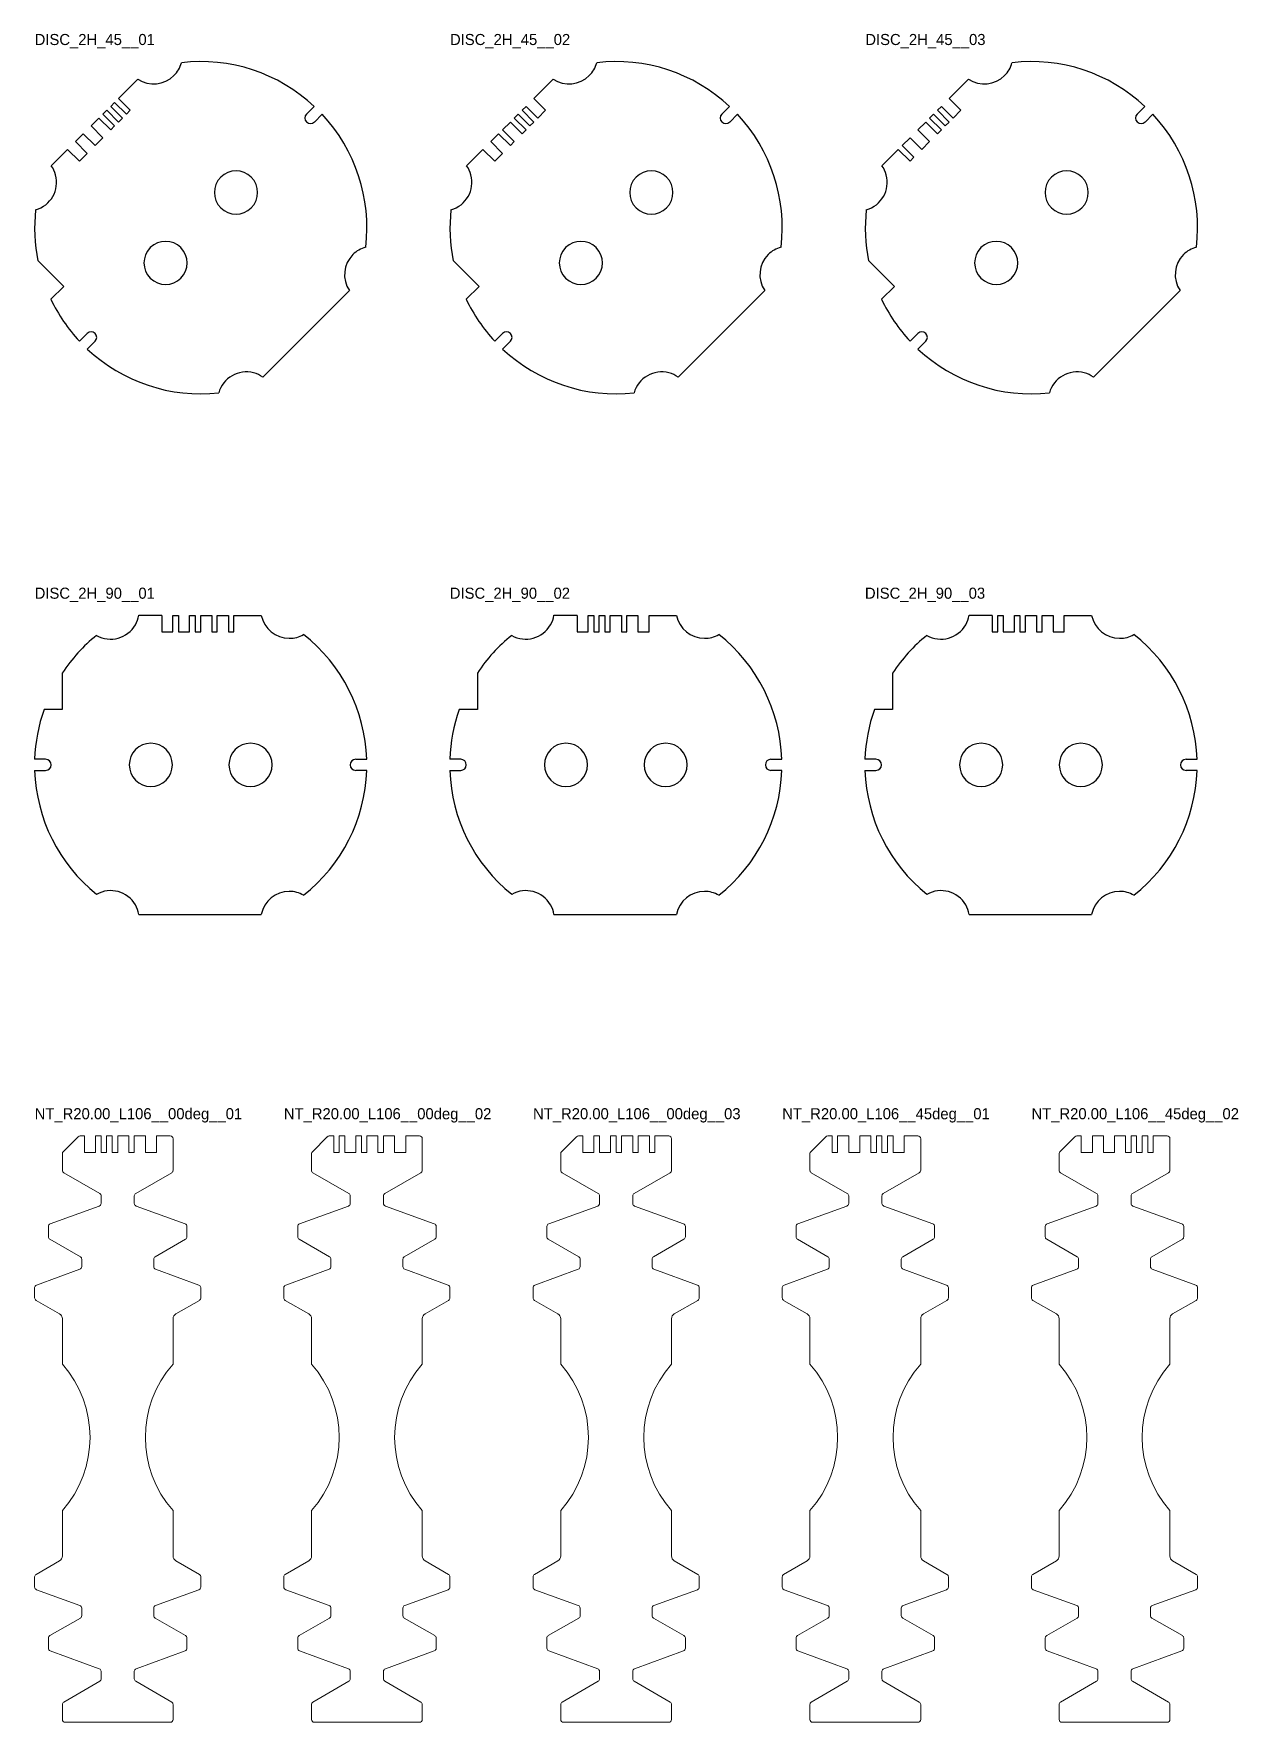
# Model space of a CAD drawing. Header units: millimetres. Extents: x 0 to 885, y -1242 to 5.
# Drawn here: x -0.2 to 217.3, y -639.7 to -334.8 of the extents above; entities that cross this region are included whole.
import ezdxf

# ---------------------------------------------------------------- set-up
doc = ezdxf.new("R2010")
doc.units = ezdxf.units.MM
for name, color, linetype in [('LABEL', 7, 'Continuous'), ('Q3_NORMAL', 3, 'Continuous'), ('Q4_MEDIUM', 4, 'Continuous'), ('Q5_HIGH', 5, 'Continuous')]:
    doc.layers.add(name, color=color, linetype=linetype)

# ---------------------------------------------------------------- blocks, each defined once
blk = doc.blocks.new('DISC_2H_45__01')
at = {"layer": 'Q3_NORMAL', "color": 3}
for p, q in [((-14.85, 23.33), (-11.35, 26.83)), ((19.09, 20.51), (20.49, 21.91)), ((21.91, 20.49), (20.51, 19.09)), ((-24.04, 14.14), (-26.99, 11.19)), ((-29.4, -5.95), (-24.75, -10.61)), ((-24.75, -10.61), (-27.07, -12.93)), ((11.19, -26.99), (26.83, -11.35)), ((-20.51, -19.09), (-21.91, -20.49)), ((-20.49, -21.91), (-19.09, -20.51))]:
    blk.add_line(p, q, dxfattribs=at)
for centre, radius, start, end in [((-8.49, 31.11), 5.15, -123.8035, -45), ((-8.49, 31.11), 5.15, -45, -14.8326), ((0, 0), 30, 46.9102, 96.713), ((19.8, 19.8), 1, 135, -45), ((0, 0), 30, -6.713, 43.0898), ((-31.19, 8.21), 5.15, -74.6572, 15), ((-31.19, 8.21), 5.15, 15, 35.4277), ((0, 0), 30, 173.7972, -168.5573), ((31.11, -8.49), 5.15, 135, -146.1965), ((31.11, -8.49), 5.15, 104.8326, 135), ((0, 0), 30, -154.4712, -136.9102), ((-19.8, -19.8), 1, 45, 135), ((-19.8, -19.8), 1, -45, 45), ((0, 0), 30, -133.0898, -83.7972), ((8.21, -31.19), 5.15, 75, 164.6572), ((8.21, -31.19), 5.15, 54.5723, 75)]:
    blk.add_arc(centre, radius, start, end, dxfattribs=at)
at = {"layer": 'Q5_HIGH', "color": 5}
for p, q in [((-16.26, 21.92), (-15.56, 22.63)), ((-14.14, 19.8), (-16.26, 21.92)), ((-15.56, 22.63), (-13.44, 20.51)), ((-12.73, 21.21), (-14.85, 23.33)), ((-19.8, 18.38), (-18.38, 19.8)), ((-17.68, 16.26), (-19.8, 18.38)), ((-18.38, 19.8), (-16.26, 17.68)), ((-17.68, 20.51), (-16.97, 21.21)), ((-15.56, 18.38), (-17.68, 20.51)), ((-16.97, 21.21), (-14.85, 19.09)), ((-16.26, 17.68), (-15.56, 18.38)), ((-14.85, 19.09), (-14.14, 19.8)), ((-13.44, 20.51), (-12.73, 21.21)), ((-22.63, 15.56), (-21.21, 16.97)), ((-20.51, 13.43), (-22.63, 15.56)), ((-21.21, 16.97), (-19.09, 14.85)), ((-19.09, 14.85), (-17.68, 16.26)), ((-24.04, 14.14), (-21.92, 12.02)), ((-21.92, 12.02), (-20.51, 13.43))]:
    blk.add_line(p, q, dxfattribs=at)
for centre, start, end in [((6.36, 6.36), -45, 135), ((6.36, 6.36), 135, -45), ((-6.36, -6.36), -45, 135), ((-6.36, -6.36), 135, -45)]:
    blk.add_arc(centre, 3.9, start, end, dxfattribs=at)
blk = doc.blocks.new('DISC_2H_45__02')
at = {"layer": 'Q3_NORMAL', "color": 3}
for p, q in [((-14.85, 23.33), (-11.35, 26.83)), ((19.09, 20.51), (20.49, 21.91)), ((21.91, 20.49), (20.51, 19.09)), ((-24.04, 14.14), (-26.99, 11.19)), ((-29.4, -5.95), (-24.75, -10.61)), ((-24.75, -10.61), (-27.07, -12.93)), ((11.19, -26.99), (26.83, -11.35)), ((-20.51, -19.09), (-21.91, -20.49)), ((-20.49, -21.91), (-19.09, -20.51))]:
    blk.add_line(p, q, dxfattribs=at)
for centre, radius, start, end in [((-8.49, 31.11), 5.15, -123.8035, -45), ((-8.49, 31.11), 5.15, -45, -14.8326), ((0, 0), 30, 46.9102, 96.713), ((19.8, 19.8), 1, 135, -45), ((0, 0), 30, -6.713, 43.0898), ((-31.19, 8.21), 5.15, -74.6572, 15), ((-31.19, 8.21), 5.15, 15, 35.4277), ((0, 0), 30, 173.7972, -168.5573), ((31.11, -8.49), 5.15, 135, -146.1965), ((31.11, -8.49), 5.15, 104.8326, 135), ((0, 0), 30, -154.4712, -136.9102), ((-19.8, -19.8), 1, 45, 135), ((-19.8, -19.8), 1, -45, 45), ((0, 0), 30, -133.0898, -83.7972), ((8.21, -31.19), 5.15, 75, 164.6572), ((8.21, -31.19), 5.15, 54.5723, 75)]:
    blk.add_arc(centre, radius, start, end, dxfattribs=at)
at = {"layer": 'Q5_HIGH', "color": 5}
for p, q in [((-16.97, 21.21), (-16.26, 21.92)), ((-16.26, 21.92), (-14.14, 19.8)), ((-12.73, 21.21), (-14.85, 23.33)), ((-20.51, 17.68), (-19.09, 19.09)), ((-19.09, 19.09), (-16.97, 16.97)), ((-18.38, 19.8), (-17.68, 20.51)), ((-16.26, 17.68), (-18.38, 19.8)), ((-17.68, 20.51), (-15.56, 18.38)), ((-14.85, 19.09), (-16.97, 21.21)), ((-15.56, 18.38), (-14.85, 19.09)), ((-14.14, 19.8), (-12.73, 21.21)), ((-22.63, 15.56), (-21.21, 16.97)), ((-20.51, 13.43), (-22.63, 15.56)), ((-21.21, 16.97), (-19.09, 14.85)), ((-18.38, 15.56), (-20.51, 17.68)), ((-19.09, 14.85), (-18.38, 15.56)), ((-16.97, 16.97), (-16.26, 17.68)), ((-24.04, 14.14), (-21.92, 12.02)), ((-21.92, 12.02), (-20.51, 13.43))]:
    blk.add_line(p, q, dxfattribs=at)
for centre, start, end in [((6.36, 6.36), -45, 135), ((6.36, 6.36), 135, -45), ((-6.36, -6.36), -45, 135), ((-6.36, -6.36), 135, -45)]:
    blk.add_arc(centre, 3.9, start, end, dxfattribs=at)
blk = doc.blocks.new('DISC_2H_45__03')
at = {"layer": 'Q3_NORMAL', "color": 3}
for p, q in [((-14.85, 23.33), (-11.35, 26.83)), ((19.09, 20.51), (20.49, 21.91)), ((21.91, 20.49), (20.51, 19.09)), ((-24.04, 14.14), (-26.99, 11.19)), ((-29.4, -5.95), (-24.75, -10.61)), ((-24.75, -10.61), (-27.07, -12.93)), ((11.19, -26.99), (26.83, -11.35)), ((-20.51, -19.09), (-21.91, -20.49)), ((-20.49, -21.91), (-19.09, -20.51))]:
    blk.add_line(p, q, dxfattribs=at)
for centre, radius, start, end in [((-8.49, 31.11), 5.15, -123.8035, -45), ((-8.49, 31.11), 5.15, -45, -14.8326), ((0, 0), 30, 46.9102, 96.713), ((19.8, 19.8), 1, 135, -45), ((0, 0), 30, -6.713, 43.0898), ((-31.19, 8.21), 5.15, -74.6572, 15), ((-31.19, 8.21), 5.15, 15, 35.4277), ((0, 0), 30, 173.7972, -168.5573), ((31.11, -8.49), 5.15, 135, -146.1965), ((31.11, -8.49), 5.15, 104.8326, 135), ((0, 0), 30, -154.4712, -136.9102), ((-19.8, -19.8), 1, 45, 135), ((-19.8, -19.8), 1, -45, 45), ((0, 0), 30, -133.0898, -83.7972), ((8.21, -31.19), 5.15, 75, 164.6572), ((8.21, -31.19), 5.15, 54.5723, 75)]:
    blk.add_arc(centre, radius, start, end, dxfattribs=at)
at = {"layer": 'Q5_HIGH', "color": 5}
for p, q in [((-16.97, 21.21), (-16.26, 21.92)), ((-16.26, 21.92), (-14.14, 19.8)), ((-12.73, 21.21), (-14.85, 23.33)), ((-20.51, 17.68), (-19.09, 19.09)), ((-19.09, 19.09), (-16.97, 16.97)), ((-18.38, 19.8), (-17.68, 20.51)), ((-16.26, 17.68), (-18.38, 19.8)), ((-17.68, 20.51), (-15.56, 18.38)), ((-14.85, 19.09), (-16.97, 21.21)), ((-15.56, 18.38), (-14.85, 19.09)), ((-14.14, 19.8), (-12.73, 21.21)), ((-23.33, 14.85), (-21.92, 16.26)), ((-21.92, 16.26), (-19.8, 14.14)), ((-18.38, 15.56), (-20.51, 17.68)), ((-19.8, 14.14), (-18.38, 15.56)), ((-16.97, 16.97), (-16.26, 17.68)), ((-24.04, 14.14), (-21.92, 12.02)), ((-21.21, 12.73), (-23.33, 14.85)), ((-21.92, 12.02), (-21.21, 12.73))]:
    blk.add_line(p, q, dxfattribs=at)
for centre, start, end in [((6.36, 6.36), -45, 135), ((6.36, 6.36), 135, -45), ((-6.36, -6.36), -45, 135), ((-6.36, -6.36), 135, -45)]:
    blk.add_arc(centre, 3.9, start, end, dxfattribs=at)
blk = doc.blocks.new('DISC_2H_90__01')
at = {"layer": 'Q3_NORMAL', "color": 3}
for p, q in [((-7, 27), (-11.17, 27)), ((6, 27), (10.95, 27)), ((-25, 16.58), (-25, 10)), ((-25, 10), (-28.28, 10)), ((-28, 1), (-29.98, 1)), ((28, 1), (29.98, 1)), ((-29.98, -1), (-28, -1)), ((29.98, -1), (28, -1)), ((-11.17, -27), (10.95, -27))]:
    blk.add_line(p, q, dxfattribs=at)
for centre, radius, start, end in [((-16.25, 27.86), 5.15, -119.6572, -30), ((-16.25, 27.86), 5.15, -30, -9.5723), ((16, 28), 5.15, -168.8035, -90), ((0, 0), 30, 128.7972, 146.4427), ((16, 28), 5.15, -90, -59.8326), ((0, 0), 30, 1.9102, 51.713), ((0, 0), 30, 160.5288, 178.0898), ((-28, 0), 1, 0, 90), ((28, 0), 1, 90, -90), ((0, 0), 30, -178.0898, -128.7972), ((-28, 0), 1, -90, 0), ((0, 0), 30, -51.713, -1.9102), ((-16.25, -27.86), 5.15, 30, 119.6572), ((16, -28), 5.15, 90, 168.8035), ((16, -28), 5.15, 59.8326, 90), ((-16.25, -27.86), 5.15, 9.5723, 30)]:
    blk.add_arc(centre, radius, start, end, dxfattribs=at)
at = {"layer": 'Q5_HIGH', "color": 5}
for p, q in [((-7, 27), (-7, 24)), ((-5, 24), (-5, 27)), ((-5, 27), (-4, 27)), ((-4, 27), (-4, 24)), ((-2, 24), (-2, 27)), ((-2, 27), (-1, 27)), ((-1, 27), (-1, 24)), ((0, 24), (0, 27)), ((0, 27), (2, 27)), ((2, 27), (2, 24)), ((3, 24), (3, 27)), ((3, 27), (5, 27)), ((5, 27), (5, 24)), ((6, 24), (6, 27)), ((-7, 24), (-5, 24)), ((-4, 24), (-2, 24)), ((-1, 24), (0, 24)), ((2, 24), (3, 24)), ((5, 24), (6, 24))]:
    blk.add_line(p, q, dxfattribs=at)
for centre, start, end in [((-9, 0), 90, -90), ((-9, 0), -90, 90), ((9, 0), 90, -90), ((9, 0), -90, 90)]:
    blk.add_arc(centre, 3.9, start, end, dxfattribs=at)
blk = doc.blocks.new('DISC_2H_90__02')
at = {"layer": 'Q3_NORMAL', "color": 3}
for p, q in [((-7, 27), (-11.17, 27)), ((6, 27), (10.95, 27)), ((-25, 16.58), (-25, 10)), ((-25, 10), (-28.28, 10)), ((-28, 1), (-29.98, 1)), ((28, 1), (29.98, 1)), ((-29.98, -1), (-28, -1)), ((29.98, -1), (28, -1)), ((-11.17, -27), (10.95, -27))]:
    blk.add_line(p, q, dxfattribs=at)
for centre, radius, start, end in [((-16.25, 27.86), 5.15, -119.6572, -30), ((-16.25, 27.86), 5.15, -30, -9.5723), ((16, 28), 5.15, -168.8035, -90), ((0, 0), 30, 128.7972, 146.4427), ((16, 28), 5.15, -90, -59.8326), ((0, 0), 30, 1.9102, 51.713), ((0, 0), 30, 160.5288, 178.0898), ((-28, 0), 1, 0, 90), ((28, 0), 1, 90, -90), ((0, 0), 30, -178.0898, -128.7972), ((-28, 0), 1, -90, 0), ((0, 0), 30, -51.713, -1.9102), ((-16.25, -27.86), 5.15, 30, 119.6572), ((16, -28), 5.15, 90, 168.8035), ((16, -28), 5.15, 59.8326, 90), ((-16.25, -27.86), 5.15, 9.5723, 30)]:
    blk.add_arc(centre, radius, start, end, dxfattribs=at)
at = {"layer": 'Q5_HIGH', "color": 5}
for p, q in [((-7, 27), (-7, 24)), ((-5, 24), (-5, 27)), ((-5, 27), (-4, 27)), ((-4, 27), (-4, 24)), ((-3, 24), (-3, 27)), ((-3, 27), (-2, 27)), ((-2, 27), (-2, 24)), ((-1, 24), (-1, 27)), ((-1, 27), (1, 27)), ((1, 27), (1, 24)), ((2, 24), (2, 27)), ((2, 27), (4, 27)), ((4, 27), (4, 24)), ((6, 24), (6, 27)), ((-7, 24), (-5, 24)), ((-4, 24), (-3, 24)), ((-2, 24), (-1, 24)), ((1, 24), (2, 24)), ((4, 24), (6, 24))]:
    blk.add_line(p, q, dxfattribs=at)
for centre, start, end in [((-9, 0), 90, -90), ((-9, 0), -90, 90), ((9, 0), 90, -90), ((9, 0), -90, 90)]:
    blk.add_arc(centre, 3.9, start, end, dxfattribs=at)
blk = doc.blocks.new('DISC_2H_90__03')
at = {"layer": 'Q3_NORMAL', "color": 3}
for p, q in [((-7, 27), (-11.17, 27)), ((6, 27), (10.95, 27)), ((-25, 16.58), (-25, 10)), ((-25, 10), (-28.28, 10)), ((-28, 1), (-29.98, 1)), ((28, 1), (29.98, 1)), ((-29.98, -1), (-28, -1)), ((29.98, -1), (28, -1)), ((-11.17, -27), (10.95, -27))]:
    blk.add_line(p, q, dxfattribs=at)
for centre, radius, start, end in [((-16.25, 27.86), 5.15, -119.6572, -30), ((-16.25, 27.86), 5.15, -30, -9.5723), ((16, 28), 5.15, -168.8035, -90), ((0, 0), 30, 128.7972, 146.4427), ((16, 28), 5.15, -90, -59.8326), ((0, 0), 30, 1.9102, 51.713), ((0, 0), 30, 160.5288, 178.0898), ((-28, 0), 1, 0, 90), ((28, 0), 1, 90, -90), ((0, 0), 30, -178.0898, -128.7972), ((-28, 0), 1, -90, 0), ((0, 0), 30, -51.713, -1.9102), ((-16.25, -27.86), 5.15, 30, 119.6572), ((16, -28), 5.15, 90, 168.8035), ((16, -28), 5.15, 59.8326, 90), ((-16.25, -27.86), 5.15, 9.5723, 30)]:
    blk.add_arc(centre, radius, start, end, dxfattribs=at)
at = {"layer": 'Q5_HIGH', "color": 5}
for p, q in [((-7, 27), (-7, 24)), ((-6, 24), (-6, 27)), ((-6, 27), (-5, 27)), ((-5, 27), (-5, 24)), ((-3, 24), (-3, 27)), ((-3, 27), (-2, 27)), ((-2, 27), (-2, 24)), ((-1, 24), (-1, 27)), ((-1, 27), (1, 27)), ((1, 27), (1, 24)), ((2, 24), (2, 27)), ((2, 27), (4, 27)), ((4, 27), (4, 24)), ((6, 24), (6, 27)), ((-7, 24), (-6, 24)), ((-5, 24), (-3, 24)), ((-2, 24), (-1, 24)), ((1, 24), (2, 24)), ((4, 24), (6, 24))]:
    blk.add_line(p, q, dxfattribs=at)
for centre, start, end in [((-9, 0), 90, -90), ((-9, 0), -90, 90), ((9, 0), 90, -90), ((9, 0), -90, 90)]:
    blk.add_arc(centre, 3.9, start, end, dxfattribs=at)
blk = doc.blocks.new('NT_R20.00_L106__00deg__01')
at = {"layer": 'Q3_NORMAL', "color": 3, "lineweight": 13}
for p, q in [((-9.85, 50.09), (-7.15, 52.8)), ((-6.79, 52.94), (-6, 52.94)), ((7, 52.94), (9.5, 52.94))]:
    blk.add_line(p, q, dxfattribs=at)
at = {"layer": 'Q3_NORMAL', "color": 3, "linetype": 'Continuous', "lineweight": 13}
for p, q in [((10, 52.44), (10, 46.73)), ((-10, 49.74), (-10, 46.73)), ((-3.33, 40.28), (-12.17, 37.06)), ((-3, 42.11), (-3, 40.75)), ((3, 42.11), (3, 40.75)), ((3.33, 40.28), (12.17, 37.06)), ((-12.5, 36.59), (-12.5, 34.73)), ((12.5, 36.59), (12.5, 34.73)), ((-6.5, 30.69), (-6.5, 29.33)), ((6.5, 30.69), (6.5, 29.33)), ((-6.83, 28.86), (-14.67, 26.01)), ((6.83, 28.86), (14.67, 26.01)), ((-15, 25.54), (-15, 23.68)), ((15, 25.54), (15, 23.68)), ((-15, -28.54), (-15, -26.68)), ((15, -28.54), (15, -26.68)), ((-6.83, -31.86), (-14.67, -29.01)), ((6.83, -31.86), (14.67, -29.01)), ((-6.5, -33.69), (-6.5, -32.33)), ((6.5, -33.69), (6.5, -32.33)), ((-12.5, -39.59), (-12.5, -37.73)), ((12.5, -39.59), (12.5, -37.73)), ((-3.33, -43.28), (-12.17, -40.06)), ((3.33, -43.28), (12.17, -40.06)), ((-3, -45.11), (-3, -43.75)), ((3, -45.11), (3, -43.75)), ((-10, -52.44), (-10, -49.73)), ((10, -52.44), (10, -49.73)), ((9.5, -52.94), (-9.5, -52.94))]:
    blk.add_line(p, q, dxfattribs=at)
at = {"layer": 'Q3_NORMAL', "color": 3, "lineweight": 13}
for centre, start, end in [((-6.79, 52.44), 90, 135), ((9.5, 52.44), 0, 90), ((-9.5, 49.74), 135, 180)]:
    blk.add_arc(centre, 0.5, start, end, dxfattribs=at)
at = {"layer": 'Q3_NORMAL', "color": 3, "linetype": 'Continuous', "lineweight": 13}
for centre, start, end in [((-9.5, 46.73), 180, -120), ((9.5, 46.73), -60, 0), ((-3.5, 40.75), -70, 0), ((-3.5, 42.11), 0, 60), ((3.5, 42.11), 120, 180), ((3.5, 40.75), 180, -110), ((-12, 36.59), 110, 180), ((12, 36.59), 0, 70), ((-12, 34.73), 180, -120), ((12, 34.73), -60, 0), ((-7, 30.69), 0, 60), ((7, 30.69), 120, 180), ((-7, 29.33), -70, 0), ((7, 29.33), 180, -110), ((-14.5, 25.54), 110, 180), ((14.5, 25.54), 0, 70), ((-14.5, 23.68), 180, -120), ((14.5, 23.68), -60, 0), ((-14.5, -26.68), 120, 180), ((14.5, -26.68), 0, 60), ((-14.5, -28.54), 180, -110), ((14.5, -28.54), -70, 0), ((-7, -32.33), 0, 70), ((7, -32.33), 110, 180), ((-7, -33.69), -60, 0), ((7, -33.69), 180, -120), ((-12, -37.73), 120, 180), ((-12, -39.59), 180, -110), ((12, -39.59), -70, 0), ((12, -37.73), 0, 60), ((-3.5, -43.75), 0, 70), ((-3.5, -45.11), -60, 0), ((3.5, -43.75), 110, 180), ((3.5, -45.11), 180, -120), ((-9.5, -49.73), 120, 180), ((9.5, -49.73), 0, 60), ((-9.5, -52.44), 180, -90), ((9.5, -52.44), -90, 0)]:
    blk.add_arc(centre, 0.5, start, end, dxfattribs=at)
at = {"layer": 'Q4_MEDIUM', "color": 4, "linetype": 'Continuous', "lineweight": 13}
for p, q in [((-9.75, 46.3), (-3.25, 42.55)), ((9.75, 46.3), (3.25, 42.55)), ((-12.25, 34.3), (-6.75, 31.12)), ((12.25, 34.3), (6.75, 31.12)), ((-14.75, 23.24), (-10.5, 20.79)), ((14.75, 23.24), (10.5, 20.79)), ((-10, 19.92), (-10, 11.73)), ((10, 19.92), (10, 11.73)), ((-10, -22.92), (-10, -14.73)), ((10, -22.92), (10, -14.73)), ((-14.75, -26.24), (-10.5, -23.79)), ((14.75, -26.24), (10.5, -23.79)), ((-12.25, -37.3), (-6.75, -34.12)), ((12.25, -37.3), (6.75, -34.12)), ((-9.75, -49.3), (-3.25, -45.55)), ((9.75, -49.3), (3.25, -45.55))]:
    blk.add_line(p, q, dxfattribs=at)
for centre, start, end in [((-11, 19.92), 0, 60), ((11, 19.92), 120, 180), ((-11, -22.92), -60, 0), ((11, -22.92), 180, -120)]:
    blk.add_arc(centre, 1, start, end, dxfattribs=at)
at = {"layer": 'Q5_HIGH', "color": 5, "lineweight": 13}
for p, q in [((-6, 52.94), (-6, 49.94)), ((-4, 52.94), (-3, 52.94)), ((-4, 49.94), (-4, 52.94)), ((-3, 52.94), (-3, 49.94)), ((-2, 52.94), (-1, 52.94)), ((-2, 49.94), (-2, 52.94)), ((-1, 52.94), (-1, 49.94)), ((0, 52.94), (2, 52.94)), ((0, 49.94), (0, 52.94)), ((2, 52.94), (2, 49.94)), ((3, 49.94), (3, 52.94)), ((3, 52.94), (5, 52.94)), ((5, 52.94), (5, 49.94)), ((7, 49.94), (7, 52.94)), ((-6, 49.94), (-4, 49.94)), ((-3, 49.94), (-2, 49.94)), ((-1, 49.94), (0, 49.94)), ((2, 49.94), (3, 49.94)), ((5, 49.94), (7, 49.94))]:
    blk.add_line(p, q, dxfattribs=at)
at = {"layer": 'Q5_HIGH', "color": 5, "linetype": 'Continuous', "lineweight": 13}
for centre, start, end in [((-25, -1.5), -41.4096, 41.4096), ((25, -1.5), 138.5904, -138.5904)]:
    blk.add_arc(centre, 20, start, end, dxfattribs=at)
blk = doc.blocks.new('NT_R20.00_L106__00deg__02')
at = {"layer": 'Q3_NORMAL', "color": 3, "lineweight": 13}
for p, q in [((-9.85, 50.09), (-7.15, 52.8)), ((-6.79, 52.94), (-6, 52.94)), ((7, 52.94), (9.5, 52.94))]:
    blk.add_line(p, q, dxfattribs=at)
at = {"layer": 'Q3_NORMAL', "color": 3, "linetype": 'Continuous', "lineweight": 13}
for p, q in [((10, 52.44), (10, 46.73)), ((-10, 49.74), (-10, 46.73)), ((-3.33, 40.28), (-12.17, 37.06)), ((-3, 42.11), (-3, 40.75)), ((3, 42.11), (3, 40.75)), ((3.33, 40.28), (12.17, 37.06)), ((-12.5, 36.59), (-12.5, 34.73)), ((12.5, 36.59), (12.5, 34.73)), ((-6.5, 30.69), (-6.5, 29.33)), ((6.5, 30.69), (6.5, 29.33)), ((-6.83, 28.86), (-14.67, 26.01)), ((6.83, 28.86), (14.67, 26.01)), ((-15, 25.54), (-15, 23.68)), ((15, 25.54), (15, 23.68)), ((-15, -28.54), (-15, -26.68)), ((15, -28.54), (15, -26.68)), ((-6.83, -31.86), (-14.67, -29.01)), ((6.83, -31.86), (14.67, -29.01)), ((-6.5, -33.69), (-6.5, -32.33)), ((6.5, -33.69), (6.5, -32.33)), ((-12.5, -39.59), (-12.5, -37.73)), ((12.5, -39.59), (12.5, -37.73)), ((-3.33, -43.28), (-12.17, -40.06)), ((3.33, -43.28), (12.17, -40.06)), ((-3, -45.11), (-3, -43.75)), ((3, -45.11), (3, -43.75)), ((-10, -52.44), (-10, -49.73)), ((10, -52.44), (10, -49.73)), ((9.5, -52.94), (-9.5, -52.94))]:
    blk.add_line(p, q, dxfattribs=at)
at = {"layer": 'Q3_NORMAL', "color": 3, "lineweight": 13}
for centre, start, end in [((-6.79, 52.44), 90, 135), ((9.5, 52.44), 0, 90), ((-9.5, 49.74), 135, 180)]:
    blk.add_arc(centre, 0.5, start, end, dxfattribs=at)
at = {"layer": 'Q3_NORMAL', "color": 3, "linetype": 'Continuous', "lineweight": 13}
for centre, start, end in [((-9.5, 46.73), 180, -120), ((9.5, 46.73), -60, 0), ((-3.5, 40.75), -70, 0), ((-3.5, 42.11), 0, 60), ((3.5, 42.11), 120, 180), ((3.5, 40.75), 180, -110), ((-12, 36.59), 110, 180), ((12, 36.59), 0, 70), ((-12, 34.73), 180, -120), ((12, 34.73), -60, 0), ((-7, 30.69), 0, 60), ((7, 30.69), 120, 180), ((-7, 29.33), -70, 0), ((7, 29.33), 180, -110), ((-14.5, 25.54), 110, 180), ((14.5, 25.54), 0, 70), ((-14.5, 23.68), 180, -120), ((14.5, 23.68), -60, 0), ((-14.5, -26.68), 120, 180), ((14.5, -26.68), 0, 60), ((-14.5, -28.54), 180, -110), ((14.5, -28.54), -70, 0), ((-7, -32.33), 0, 70), ((7, -32.33), 110, 180), ((-7, -33.69), -60, 0), ((7, -33.69), 180, -120), ((-12, -37.73), 120, 180), ((-12, -39.59), 180, -110), ((12, -39.59), -70, 0), ((12, -37.73), 0, 60), ((-3.5, -43.75), 0, 70), ((-3.5, -45.11), -60, 0), ((3.5, -43.75), 110, 180), ((3.5, -45.11), 180, -120), ((-9.5, -49.73), 120, 180), ((9.5, -49.73), 0, 60), ((-9.5, -52.44), 180, -90), ((9.5, -52.44), -90, 0)]:
    blk.add_arc(centre, 0.5, start, end, dxfattribs=at)
at = {"layer": 'Q4_MEDIUM', "color": 4, "linetype": 'Continuous', "lineweight": 13}
for p, q in [((-9.75, 46.3), (-3.25, 42.55)), ((9.75, 46.3), (3.25, 42.55)), ((-12.25, 34.3), (-6.75, 31.12)), ((12.25, 34.3), (6.75, 31.12)), ((-14.75, 23.24), (-10.5, 20.79)), ((14.75, 23.24), (10.5, 20.79)), ((-10, 19.92), (-10, 11.73)), ((10, 19.92), (10, 11.73)), ((-10, -22.92), (-10, -14.73)), ((10, -22.92), (10, -14.73)), ((-14.75, -26.24), (-10.5, -23.79)), ((14.75, -26.24), (10.5, -23.79)), ((-12.25, -37.3), (-6.75, -34.12)), ((12.25, -37.3), (6.75, -34.12)), ((-9.75, -49.3), (-3.25, -45.55)), ((9.75, -49.3), (3.25, -45.55))]:
    blk.add_line(p, q, dxfattribs=at)
for centre, start, end in [((-11, 19.92), 0, 60), ((11, 19.92), 120, 180), ((-11, -22.92), -60, 0), ((11, -22.92), 180, -120)]:
    blk.add_arc(centre, 1, start, end, dxfattribs=at)
at = {"layer": 'Q5_HIGH', "color": 5, "lineweight": 13}
for p, q in [((-6, 52.94), (-6, 49.94)), ((-5, 49.94), (-5, 52.94)), ((-5, 52.94), (-4, 52.94)), ((-4, 52.94), (-4, 49.94)), ((-2, 49.94), (-2, 52.94)), ((-2, 52.94), (-1, 52.94)), ((-1, 52.94), (-1, 49.94)), ((0, 49.94), (0, 52.94)), ((0, 52.94), (2, 52.94)), ((2, 52.94), (2, 49.94)), ((3, 49.94), (3, 52.94)), ((3, 52.94), (5, 52.94)), ((5, 52.94), (5, 49.94)), ((7, 49.94), (7, 52.94)), ((-6, 49.94), (-5, 49.94)), ((-4, 49.94), (-2, 49.94)), ((-1, 49.94), (0, 49.94)), ((2, 49.94), (3, 49.94)), ((5, 49.94), (7, 49.94))]:
    blk.add_line(p, q, dxfattribs=at)
at = {"layer": 'Q5_HIGH', "color": 5, "linetype": 'Continuous', "lineweight": 13}
for centre, start, end in [((-25, -1.5), -41.4096, 41.4096), ((25, -1.5), 138.5904, -138.5904)]:
    blk.add_arc(centre, 20, start, end, dxfattribs=at)
blk = doc.blocks.new('NT_R20.00_L106__00deg__03')
at = {"layer": 'Q3_NORMAL', "color": 3, "lineweight": 13}
for p, q in [((-9.85, 50.09), (-7.15, 52.8)), ((-6.79, 52.94), (-6, 52.94)), ((7, 52.94), (9.5, 52.94))]:
    blk.add_line(p, q, dxfattribs=at)
at = {"layer": 'Q3_NORMAL', "color": 3, "linetype": 'Continuous', "lineweight": 13}
for p, q in [((10, 52.44), (10, 46.73)), ((-10, 49.74), (-10, 46.73)), ((-3.33, 40.28), (-12.17, 37.06)), ((-3, 42.11), (-3, 40.75)), ((3, 42.11), (3, 40.75)), ((3.33, 40.28), (12.17, 37.06)), ((-12.5, 36.59), (-12.5, 34.73)), ((12.5, 36.59), (12.5, 34.73)), ((-6.5, 30.69), (-6.5, 29.33)), ((6.5, 30.69), (6.5, 29.33)), ((-6.83, 28.86), (-14.67, 26.01)), ((6.83, 28.86), (14.67, 26.01)), ((-15, 25.54), (-15, 23.68)), ((15, 25.54), (15, 23.68)), ((-15, -28.54), (-15, -26.68)), ((15, -28.54), (15, -26.68)), ((-6.83, -31.86), (-14.67, -29.01)), ((6.83, -31.86), (14.67, -29.01)), ((-6.5, -33.69), (-6.5, -32.33)), ((6.5, -33.69), (6.5, -32.33)), ((-12.5, -39.59), (-12.5, -37.73)), ((12.5, -39.59), (12.5, -37.73)), ((-3.33, -43.28), (-12.17, -40.06)), ((3.33, -43.28), (12.17, -40.06)), ((-3, -45.11), (-3, -43.75)), ((3, -45.11), (3, -43.75)), ((-10, -52.44), (-10, -49.73)), ((10, -52.44), (10, -49.73)), ((9.5, -52.94), (-9.5, -52.94))]:
    blk.add_line(p, q, dxfattribs=at)
at = {"layer": 'Q3_NORMAL', "color": 3, "lineweight": 13}
for centre, start, end in [((-6.79, 52.44), 90, 135), ((9.5, 52.44), 0, 90), ((-9.5, 49.74), 135, 180)]:
    blk.add_arc(centre, 0.5, start, end, dxfattribs=at)
at = {"layer": 'Q3_NORMAL', "color": 3, "linetype": 'Continuous', "lineweight": 13}
for centre, start, end in [((-9.5, 46.73), 180, -120), ((9.5, 46.73), -60, 0), ((-3.5, 40.75), -70, 0), ((-3.5, 42.11), 0, 60), ((3.5, 42.11), 120, 180), ((3.5, 40.75), 180, -110), ((-12, 36.59), 110, 180), ((12, 36.59), 0, 70), ((-12, 34.73), 180, -120), ((12, 34.73), -60, 0), ((-7, 30.69), 0, 60), ((7, 30.69), 120, 180), ((-7, 29.33), -70, 0), ((7, 29.33), 180, -110), ((-14.5, 25.54), 110, 180), ((14.5, 25.54), 0, 70), ((-14.5, 23.68), 180, -120), ((14.5, 23.68), -60, 0), ((-14.5, -26.68), 120, 180), ((14.5, -26.68), 0, 60), ((-14.5, -28.54), 180, -110), ((14.5, -28.54), -70, 0), ((-7, -32.33), 0, 70), ((7, -32.33), 110, 180), ((-7, -33.69), -60, 0), ((7, -33.69), 180, -120), ((-12, -37.73), 120, 180), ((-12, -39.59), 180, -110), ((12, -39.59), -70, 0), ((12, -37.73), 0, 60), ((-3.5, -43.75), 0, 70), ((-3.5, -45.11), -60, 0), ((3.5, -43.75), 110, 180), ((3.5, -45.11), 180, -120), ((-9.5, -49.73), 120, 180), ((9.5, -49.73), 0, 60), ((-9.5, -52.44), 180, -90), ((9.5, -52.44), -90, 0)]:
    blk.add_arc(centre, 0.5, start, end, dxfattribs=at)
at = {"layer": 'Q4_MEDIUM', "color": 4, "linetype": 'Continuous', "lineweight": 13}
for p, q in [((-9.75, 46.3), (-3.25, 42.55)), ((9.75, 46.3), (3.25, 42.55)), ((-12.25, 34.3), (-6.75, 31.12)), ((12.25, 34.3), (6.75, 31.12)), ((-14.75, 23.24), (-10.5, 20.79)), ((14.75, 23.24), (10.5, 20.79)), ((-10, 19.92), (-10, 11.73)), ((10, 19.92), (10, 11.73)), ((-10, -22.92), (-10, -14.73)), ((10, -22.92), (10, -14.73)), ((-14.75, -26.24), (-10.5, -23.79)), ((14.75, -26.24), (10.5, -23.79)), ((-12.25, -37.3), (-6.75, -34.12)), ((12.25, -37.3), (6.75, -34.12)), ((-9.75, -49.3), (-3.25, -45.55)), ((9.75, -49.3), (3.25, -45.55))]:
    blk.add_line(p, q, dxfattribs=at)
for centre, start, end in [((-11, 19.92), 0, 60), ((11, 19.92), 120, 180), ((-11, -22.92), -60, 0), ((11, -22.92), 180, -120)]:
    blk.add_arc(centre, 1, start, end, dxfattribs=at)
at = {"layer": 'Q5_HIGH', "color": 5, "lineweight": 13}
for p, q in [((-6, 52.94), (-6, 49.94)), ((-4, 49.94), (-4, 52.94)), ((-4, 52.94), (-3, 52.94)), ((-3, 52.94), (-3, 49.94)), ((-1, 49.94), (-1, 52.94)), ((-1, 52.94), (0, 52.94)), ((0, 52.94), (0, 49.94)), ((1, 49.94), (1, 52.94)), ((1, 52.94), (3, 52.94)), ((3, 52.94), (3, 49.94)), ((4, 52.94), (6, 52.94)), ((4, 49.94), (4, 52.94)), ((6, 52.94), (6, 49.94)), ((7, 49.94), (7, 52.94)), ((-6, 49.94), (-4, 49.94)), ((-3, 49.94), (-1, 49.94)), ((0, 49.94), (1, 49.94)), ((3, 49.94), (4, 49.94)), ((6, 49.94), (7, 49.94))]:
    blk.add_line(p, q, dxfattribs=at)
at = {"layer": 'Q5_HIGH', "color": 5, "linetype": 'Continuous', "lineweight": 13}
for centre, start, end in [((-25, -1.5), -41.4096, 41.4096), ((25, -1.5), 138.5904, -138.5904)]:
    blk.add_arc(centre, 20, start, end, dxfattribs=at)
blk = doc.blocks.new('NT_R20.00_L106__45deg__01')
at = {"layer": 'Q3_NORMAL', "color": 3, "lineweight": 13}
for p, q in [((-9.85, 50.09), (-7.15, 52.8)), ((-6.79, 52.94), (-6, 52.94)), ((7, 52.94), (9.5, 52.94))]:
    blk.add_line(p, q, dxfattribs=at)
at = {"layer": 'Q3_NORMAL', "color": 3, "linetype": 'Continuous', "lineweight": 13}
for p, q in [((10, 52.44), (10, 46.73)), ((-10, 49.74), (-10, 46.73)), ((-3.33, 40.28), (-12.17, 37.06)), ((-3, 42.11), (-3, 40.75)), ((3, 42.11), (3, 40.75)), ((3.33, 40.28), (12.17, 37.06)), ((-12.5, 36.59), (-12.5, 34.73)), ((12.5, 36.59), (12.5, 34.73)), ((-6.5, 30.69), (-6.5, 29.33)), ((6.5, 30.69), (6.5, 29.33)), ((-6.83, 28.86), (-14.67, 26.01)), ((6.83, 28.86), (14.67, 26.01)), ((-15, 25.54), (-15, 23.68)), ((15, 25.54), (15, 23.68)), ((-15, -28.54), (-15, -26.68)), ((15, -28.54), (15, -26.68)), ((-6.83, -31.86), (-14.67, -29.01)), ((6.83, -31.86), (14.67, -29.01)), ((-6.5, -33.69), (-6.5, -32.33)), ((6.5, -33.69), (6.5, -32.33)), ((-12.5, -39.59), (-12.5, -37.73)), ((12.5, -39.59), (12.5, -37.73)), ((-3.33, -43.28), (-12.17, -40.06)), ((3.33, -43.28), (12.17, -40.06)), ((-3, -45.11), (-3, -43.75)), ((3, -45.11), (3, -43.75)), ((-10, -52.44), (-10, -49.73)), ((10, -52.44), (10, -49.73)), ((9.5, -52.94), (-9.5, -52.94))]:
    blk.add_line(p, q, dxfattribs=at)
at = {"layer": 'Q3_NORMAL', "color": 3, "lineweight": 13}
for centre, start, end in [((-6.79, 52.44), 90, 135), ((9.5, 52.44), 0, 90), ((-9.5, 49.74), 135, 180)]:
    blk.add_arc(centre, 0.5, start, end, dxfattribs=at)
at = {"layer": 'Q3_NORMAL', "color": 3, "linetype": 'Continuous', "lineweight": 13}
for centre, start, end in [((-9.5, 46.73), 180, -120), ((9.5, 46.73), -60, 0), ((-3.5, 40.75), -70, 0), ((-3.5, 42.11), 0, 60), ((3.5, 42.11), 120, 180), ((3.5, 40.75), 180, -110), ((-12, 36.59), 110, 180), ((12, 36.59), 0, 70), ((-12, 34.73), 180, -120), ((12, 34.73), -60, 0), ((-7, 30.69), 0, 60), ((7, 30.69), 120, 180), ((-7, 29.33), -70, 0), ((7, 29.33), 180, -110), ((-14.5, 25.54), 110, 180), ((14.5, 25.54), 0, 70), ((-14.5, 23.68), 180, -120), ((14.5, 23.68), -60, 0), ((-14.5, -26.68), 120, 180), ((14.5, -26.68), 0, 60), ((-14.5, -28.54), 180, -110), ((14.5, -28.54), -70, 0), ((-7, -32.33), 0, 70), ((7, -32.33), 110, 180), ((-7, -33.69), -60, 0), ((7, -33.69), 180, -120), ((-12, -37.73), 120, 180), ((-12, -39.59), 180, -110), ((12, -39.59), -70, 0), ((12, -37.73), 0, 60), ((-3.5, -43.75), 0, 70), ((-3.5, -45.11), -60, 0), ((3.5, -43.75), 110, 180), ((3.5, -45.11), 180, -120), ((-9.5, -49.73), 120, 180), ((9.5, -49.73), 0, 60), ((-9.5, -52.44), 180, -90), ((9.5, -52.44), -90, 0)]:
    blk.add_arc(centre, 0.5, start, end, dxfattribs=at)
at = {"layer": 'Q4_MEDIUM', "color": 4, "linetype": 'Continuous', "lineweight": 13}
for p, q in [((-9.75, 46.3), (-3.25, 42.55)), ((9.75, 46.3), (3.25, 42.55)), ((-12.25, 34.3), (-6.75, 31.12)), ((12.25, 34.3), (6.75, 31.12)), ((-14.75, 23.24), (-10.5, 20.79)), ((14.75, 23.24), (10.5, 20.79)), ((-10, 19.92), (-10, 11.73)), ((10, 19.92), (10, 11.73)), ((-10, -22.92), (-10, -14.73)), ((10, -22.92), (10, -14.73)), ((-14.75, -26.24), (-10.5, -23.79)), ((14.75, -26.24), (10.5, -23.79)), ((-12.25, -37.3), (-6.75, -34.13)), ((12.25, -37.3), (6.75, -34.13)), ((-9.75, -49.3), (-3.25, -45.55)), ((9.75, -49.3), (3.25, -45.55))]:
    blk.add_line(p, q, dxfattribs=at)
for centre, start, end in [((-11, 19.92), 0, 60), ((11, 19.92), 120, 180), ((-11, -22.92), -60, 0), ((11, -22.92), 180, -120)]:
    blk.add_arc(centre, 1, start, end, dxfattribs=at)
at = {"layer": 'Q5_HIGH', "color": 5, "lineweight": 13}
for p, q in [((-6, 52.94), (-6, 49.94)), ((-5, 49.94), (-5, 52.94)), ((-5, 52.94), (-3, 52.94)), ((-3, 52.94), (-3, 49.94)), ((-1, 49.94), (-1, 52.94)), ((-1, 52.94), (1, 52.94)), ((1, 52.94), (1, 49.94)), ((2, 49.94), (2, 52.94)), ((2, 52.94), (3, 52.94)), ((3, 52.94), (3, 49.94)), ((4, 49.94), (4, 52.94)), ((4, 52.94), (5, 52.94)), ((5, 52.94), (5, 49.94)), ((7, 49.94), (7, 52.94)), ((-6, 49.94), (-5, 49.94)), ((-3, 49.94), (-1, 49.94)), ((1, 49.94), (2, 49.94)), ((3, 49.94), (4, 49.94)), ((5, 49.94), (7, 49.94))]:
    blk.add_line(p, q, dxfattribs=at)
at = {"layer": 'Q5_HIGH', "color": 5, "linetype": 'Continuous', "lineweight": 13}
for centre, start, end in [((-25, -1.5), -41.4096, 41.4096), ((25, -1.5), 138.5904, -138.5904)]:
    blk.add_arc(centre, 20, start, end, dxfattribs=at)
blk = doc.blocks.new('NT_R20.00_L106__45deg__02')
at = {"layer": 'Q3_NORMAL', "color": 3, "lineweight": 13}
for p, q in [((-9.85, 50.09), (-7.15, 52.8)), ((-6.79, 52.94), (-6, 52.94)), ((7, 52.94), (9.5, 52.94))]:
    blk.add_line(p, q, dxfattribs=at)
at = {"layer": 'Q3_NORMAL', "color": 3, "linetype": 'Continuous', "lineweight": 13}
for p, q in [((10, 52.44), (10, 46.73)), ((-10, 49.74), (-10, 46.73)), ((-3.33, 40.28), (-12.17, 37.06)), ((-3, 42.11), (-3, 40.75)), ((3, 42.11), (3, 40.75)), ((3.33, 40.28), (12.17, 37.06)), ((-12.5, 36.59), (-12.5, 34.73)), ((12.5, 36.59), (12.5, 34.73)), ((-6.5, 30.69), (-6.5, 29.33)), ((6.5, 30.69), (6.5, 29.33)), ((-6.83, 28.86), (-14.67, 26.01)), ((6.83, 28.86), (14.67, 26.01)), ((-15, 25.54), (-15, 23.68)), ((15, 25.54), (15, 23.68)), ((-15, -28.54), (-15, -26.68)), ((15, -28.54), (15, -26.68)), ((-6.83, -31.86), (-14.67, -29.01)), ((6.83, -31.86), (14.67, -29.01)), ((-6.5, -33.69), (-6.5, -32.33)), ((6.5, -33.69), (6.5, -32.33)), ((-12.5, -39.59), (-12.5, -37.73)), ((12.5, -39.59), (12.5, -37.73)), ((-3.33, -43.28), (-12.17, -40.06)), ((3.33, -43.28), (12.17, -40.06)), ((-3, -45.11), (-3, -43.75)), ((3, -45.11), (3, -43.75)), ((-10, -52.44), (-10, -49.73)), ((10, -52.44), (10, -49.73)), ((9.5, -52.94), (-9.5, -52.94))]:
    blk.add_line(p, q, dxfattribs=at)
at = {"layer": 'Q3_NORMAL', "color": 3, "lineweight": 13}
for centre, start, end in [((-6.79, 52.44), 90, 135), ((9.5, 52.44), 0, 90), ((-9.5, 49.74), 135, 180)]:
    blk.add_arc(centre, 0.5, start, end, dxfattribs=at)
at = {"layer": 'Q3_NORMAL', "color": 3, "linetype": 'Continuous', "lineweight": 13}
for centre, start, end in [((-9.5, 46.73), 180, -120), ((9.5, 46.73), -60, 0), ((-3.5, 40.75), -70, 0), ((-3.5, 42.11), 0, 60), ((3.5, 42.11), 120, 180), ((3.5, 40.75), 180, -110), ((-12, 36.59), 110, 180), ((12, 36.59), 0, 70), ((-12, 34.73), 180, -120), ((12, 34.73), -60, 0), ((-7, 30.69), 0, 60), ((7, 30.69), 120, 180), ((-7, 29.33), -70, 0), ((7, 29.33), 180, -110), ((-14.5, 25.54), 110, 180), ((14.5, 25.54), 0, 70), ((-14.5, 23.68), 180, -120), ((14.5, 23.68), -60, 0), ((-14.5, -26.68), 120, 180), ((14.5, -26.68), 0, 60), ((-14.5, -28.54), 180, -110), ((14.5, -28.54), -70, 0), ((-7, -32.33), 0, 70), ((7, -32.33), 110, 180), ((-7, -33.69), -60, 0), ((7, -33.69), 180, -120), ((-12, -37.73), 120, 180), ((-12, -39.59), 180, -110), ((12, -39.59), -70, 0), ((12, -37.73), 0, 60), ((-3.5, -43.75), 0, 70), ((-3.5, -45.11), -60, 0), ((3.5, -43.75), 110, 180), ((3.5, -45.11), 180, -120), ((-9.5, -49.73), 120, 180), ((9.5, -49.73), 0, 60), ((-9.5, -52.44), 180, -90), ((9.5, -52.44), -90, 0)]:
    blk.add_arc(centre, 0.5, start, end, dxfattribs=at)
at = {"layer": 'Q4_MEDIUM', "color": 4, "linetype": 'Continuous', "lineweight": 13}
for p, q in [((-9.75, 46.3), (-3.25, 42.55)), ((9.75, 46.3), (3.25, 42.55)), ((-12.25, 34.3), (-6.75, 31.12)), ((12.25, 34.3), (6.75, 31.12)), ((-14.75, 23.24), (-10.5, 20.79)), ((14.75, 23.24), (10.5, 20.79)), ((-10, 19.92), (-10, 11.73)), ((10, 19.92), (10, 11.73)), ((-10, -22.92), (-10, -14.73)), ((10, -22.92), (10, -14.73)), ((-14.75, -26.24), (-10.5, -23.79)), ((14.75, -26.24), (10.5, -23.79)), ((-12.25, -37.3), (-6.75, -34.13)), ((12.25, -37.3), (6.75, -34.13)), ((-9.75, -49.3), (-3.25, -45.55)), ((9.75, -49.3), (3.25, -45.55))]:
    blk.add_line(p, q, dxfattribs=at)
for centre, start, end in [((-11, 19.92), 0, 60), ((11, 19.92), 120, 180), ((-11, -22.92), -60, 0), ((11, -22.92), 180, -120)]:
    blk.add_arc(centre, 1, start, end, dxfattribs=at)
at = {"layer": 'Q5_HIGH', "color": 5, "lineweight": 13}
for p, q in [((-6, 52.94), (-6, 49.94)), ((-4, 49.94), (-4, 52.94)), ((-4, 52.94), (-2, 52.94)), ((-2, 52.94), (-2, 49.94)), ((0, 49.94), (0, 52.94)), ((0, 52.94), (2, 52.94)), ((2, 52.94), (2, 49.94)), ((3, 49.94), (3, 52.94)), ((3, 52.94), (4, 52.94)), ((4, 52.94), (4, 49.94)), ((5, 49.94), (5, 52.94)), ((5, 52.94), (6, 52.94)), ((6, 52.94), (6, 49.94)), ((7, 49.94), (7, 52.94)), ((-6, 49.94), (-4, 49.94)), ((-2, 49.94), (0, 49.94)), ((2, 49.94), (3, 49.94)), ((4, 49.94), (5, 49.94)), ((6, 49.94), (7, 49.94))]:
    blk.add_line(p, q, dxfattribs=at)
at = {"layer": 'Q5_HIGH', "color": 5, "linetype": 'Continuous', "lineweight": 13}
for centre, start, end in [((-25, -1.5), -41.4096, 41.4096), ((25, -1.5), 138.5904, -138.5904)]:
    blk.add_arc(centre, 20, start, end, dxfattribs=at)

msp = doc.modelspace()

# ---------------------------------------------------------------- block references
for name, p in [('DISC_2H_45__01', (30, -369.85)), ('DISC_2H_45__02', (105, -369.85)), ('DISC_2H_45__03', (180, -369.85)), ('DISC_2H_90__01', (29.98, -466.85)), ('DISC_2H_90__02', (104.95, -466.85)), ('DISC_2H_90__03', (179.92, -466.85)), ('NT_R20.00_L106__00deg__01', (15, -586.8)), ('NT_R20.00_L106__00deg__02', (60, -586.8)), ('NT_R20.00_L106__00deg__03', (105, -586.8)), ('NT_R20.00_L106__45deg__01', (150, -586.8)), ('NT_R20.00_L106__45deg__02', (195, -586.8))]:
    msp.add_blockref(name, p)

# ---------------------------------------------------------------- texts
at = {"layer": 'LABEL'}
for s, p in [('DISC_2H_45__01', (0, -336.86)), ('DISC_2H_45__02', (75, -336.86)), ('DISC_2H_45__03', (150, -336.86)), ('DISC_2H_90__01', (0, -436.85)), ('DISC_2H_90__02', (74.97, -436.85)), ('DISC_2H_90__03', (149.93, -436.85)), ('NT_R20.00_L106__00deg__01', (0, -530.85)), ('NT_R20.00_L106__00deg__02', (45, -530.85)), ('NT_R20.00_L106__00deg__03', (90, -530.85)), ('NT_R20.00_L106__45deg__01', (135, -530.85)), ('NT_R20.00_L106__45deg__02', (180, -530.85))]:
    msp.add_text(s, height=2, dxfattribs=at).set_placement(p)

doc.saveas('drawing.dxf')
